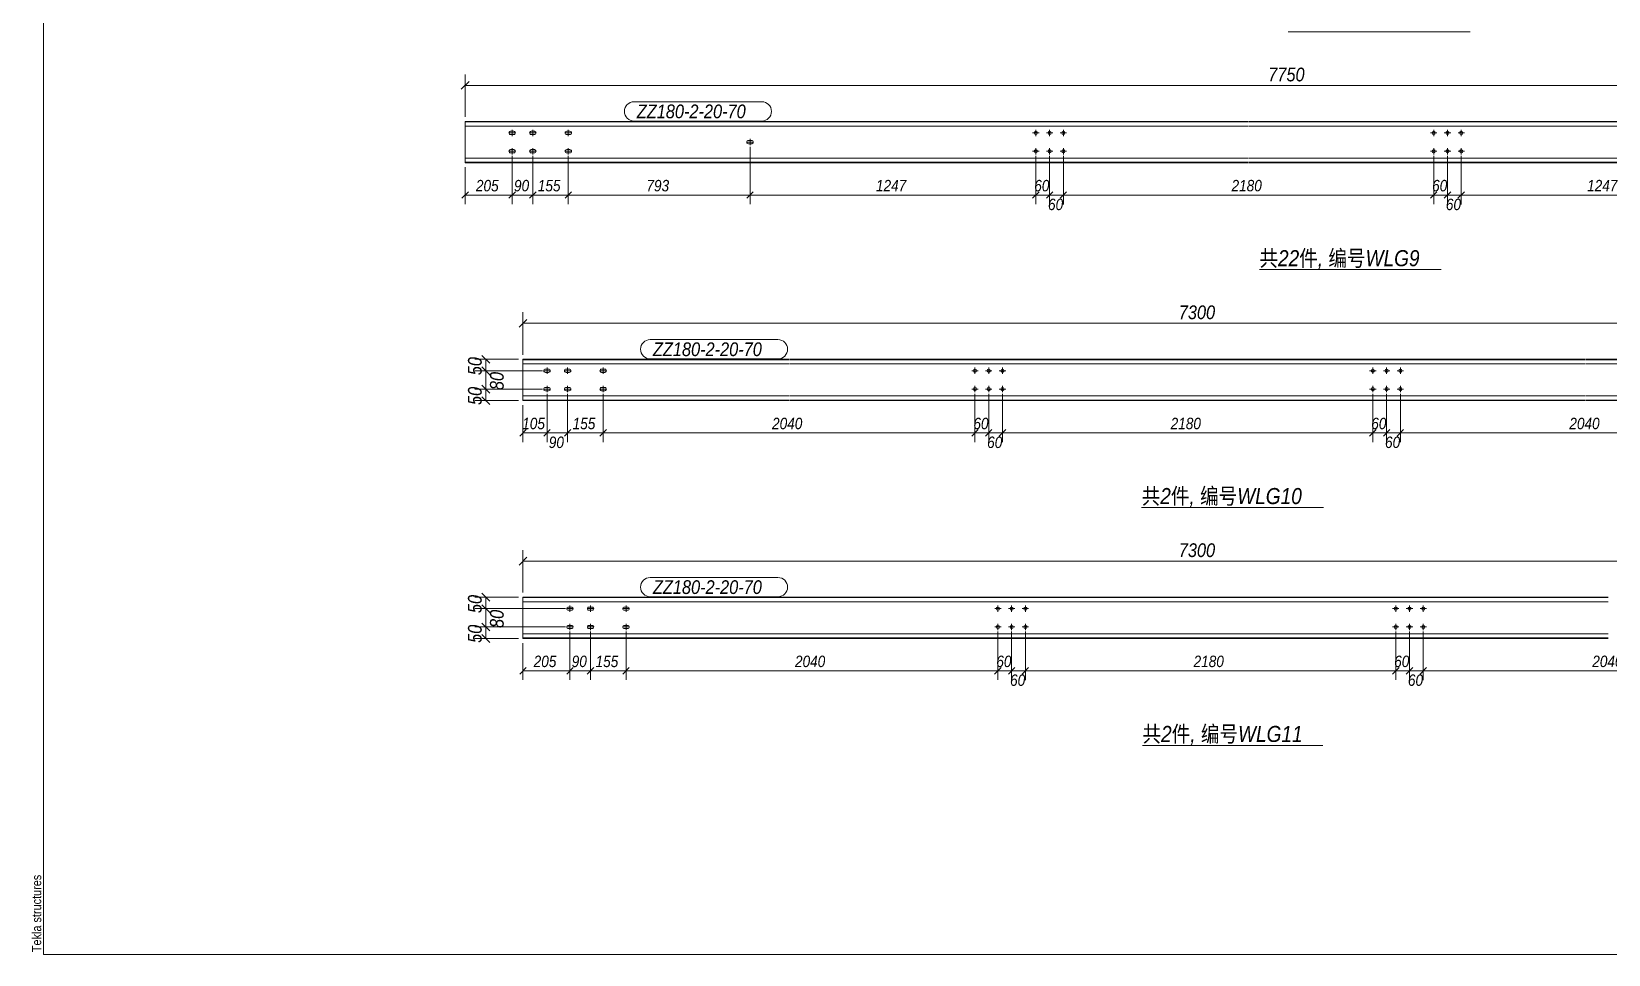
# Model space of a CAD drawing. Extents: x 857 to 4439, y -1249 to 4637.
# Drawn here: x 3852.2 to 4196.2, y 4227.2 to 4428.6 of the extents above; entities that cross this region are included whole.
import ezdxf

# ---------------------------------------------------------------- set-up
doc = ezdxf.new("R2010")
doc.units = 0
doc.header["$LTSCALE"] = 1000
doc.header["$MEASUREMENT"] = 0
doc.linetypes.add('XKITLINE00', pattern=[0])
doc.linetypes.add('XKITLINE02', pattern=[4, 2, -2])
for name, color, linetype, lineweight in [('Bolt', 7, 'Continuous', 0), ('DrawingSheet', 5, 'Continuous', 0), ('OtherObjectType', 1, 'Continuous', 0), ('Part', 2, 'Continuous', 0), ('PartMark', 3, 'Continuous', 0), ('Z-DIMENSIONS', 1, 'Continuous', 0)]:
    doc.layers.add(name, color=color, linetype=linetype, lineweight=lineweight)
doc.styles.add('Arial', font='arial.ttf')
doc.styles.add('Arial Italic', font='ariali.ttf')

# ---------------------------------------------------------------- blocks, each defined once
blk = doc.blocks.new('屋面檩条B区高跨二')
at = {"layer": 'Bolt', "color": 3, "linetype": 'XKITLINE00', "lineweight": 0}
for p, q in [((106.55, 184.25), (106.58, 184.38)), ((106.58, 184.12), (106.55, 184.25)), ((106.55, 184.25), (106.55, 184.25)), ((107.95, 184.25), (106.55, 184.25)), ((106.58, 184.38), (106.65, 184.5)), ((106.65, 184), (106.58, 184.12)), ((106.65, 184.5), (106.77, 184.57)), ((106.77, 183.93), (106.65, 184)), ((106.77, 184.57), (106.9, 184.6)), ((106.9, 183.9), (106.77, 183.93)), ((106.9, 184.6), (107.6, 184.6)), ((107.6, 183.9), (106.9, 183.9)), ((107.25, 183.55), (107.25, 184.95)), ((107.6, 184.6), (107.73, 184.57)), ((107.73, 183.93), (107.6, 183.9)), ((107.73, 184.57), (107.85, 184.5)), ((107.85, 184), (107.73, 183.93)), ((107.85, 184.5), (107.92, 184.38)), ((107.92, 184.12), (107.85, 184)), ((107.92, 184.38), (107.95, 184.25)), ((107.95, 184.25), (107.92, 184.12)), ((107.95, 184.25), (107.95, 184.25)), ((111.05, 184.25), (111.08, 184.38)), ((111.08, 184.12), (111.05, 184.25)), ((111.05, 184.25), (111.05, 184.25)), ((112.45, 184.25), (111.05, 184.25)), ((111.08, 184.38), (111.15, 184.5)), ((111.15, 184), (111.08, 184.12)), ((111.15, 184.5), (111.27, 184.57)), ((111.27, 183.93), (111.15, 184)), ((111.27, 184.57), (111.4, 184.6)), ((111.4, 183.9), (111.27, 183.93)), ((111.4, 184.6), (112.1, 184.6)), ((112.1, 183.9), (111.4, 183.9)), ((111.75, 183.55), (111.75, 184.95)), ((112.1, 184.6), (112.23, 184.57)), ((112.23, 183.93), (112.1, 183.9)), ((112.23, 184.57), (112.35, 184.5)), ((112.35, 184), (112.23, 183.93)), ((112.35, 184.5), (112.42, 184.38)), ((112.42, 184.12), (112.35, 184)), ((112.42, 184.38), (112.45, 184.25)), ((112.45, 184.25), (112.42, 184.12)), ((112.45, 184.25), (112.45, 184.25)), ((118.8, 184.25), (118.83, 184.38)), ((118.83, 184.12), (118.8, 184.25)), ((118.8, 184.25), (118.8, 184.25)), ((118.8, 184.25), (120.2, 184.25)), ((118.83, 184.38), (118.9, 184.5)), ((118.9, 184), (118.83, 184.12)), ((118.9, 184.5), (119.02, 184.57)), ((119.02, 183.93), (118.9, 184)), ((119.02, 184.57), (119.15, 184.6)), ((119.15, 183.9), (119.02, 183.93)), ((119.15, 184.6), (119.85, 184.6)), ((119.85, 183.9), (119.15, 183.9)), ((119.5, 184.95), (119.5, 183.55)), ((119.85, 184.6), (119.98, 184.57)), ((119.98, 183.93), (119.85, 183.9)), ((119.98, 184.57), (120.1, 184.5)), ((120.1, 184), (119.98, 183.93)), ((120.1, 184.5), (120.17, 184.38)), ((120.17, 184.12), (120.1, 184)), ((120.17, 184.38), (120.2, 184.25)), ((120.2, 184.25), (120.17, 184.12)), ((120.2, 184.25), (120.2, 184.25)), ((158.45, 182.25), (158.48, 182.38)), ((158.48, 182.38), (158.55, 182.5)), ((158.55, 182.5), (158.67, 182.57)), ((158.67, 182.57), (158.8, 182.6)), ((158.8, 182.6), (159.5, 182.6)), ((159.15, 181.55), (159.15, 182.95)), ((159.5, 182.6), (159.63, 182.57)), ((159.63, 182.57), (159.75, 182.5)), ((159.75, 182.5), (159.82, 182.38)), ((159.82, 182.38), (159.85, 182.25)), ((220.8, 184.25), (222.2, 184.25)), ((221.5, 183.55), (221.5, 184.95)), ((223.8, 184.25), (225.2, 184.25)), ((224.5, 183.55), (224.5, 184.95)), ((226.8, 184.25), (228.2, 184.25)), ((227.5, 183.55), (227.5, 184.95)), ((307.6, 184.25), (309, 184.25)), ((308.3, 183.55), (308.3, 184.95)), ((310.6, 184.25), (312, 184.25)), ((311.3, 183.55), (311.3, 184.95)), ((313.6, 184.25), (315, 184.25)), ((314.3, 183.55), (314.3, 184.95)), ((106.55, 180.25), (106.58, 180.38)), ((106.58, 180.12), (106.55, 180.25)), ((106.55, 180.25), (106.55, 180.25)), ((107.95, 180.25), (106.55, 180.25)), ((106.58, 180.38), (106.65, 180.5)), ((106.65, 180), (106.58, 180.12)), ((106.65, 180.5), (106.77, 180.57)), ((106.77, 179.93), (106.65, 180)), ((106.77, 180.57), (106.9, 180.6)), ((106.9, 179.9), (106.77, 179.93)), ((106.9, 180.6), (107.6, 180.6)), ((107.6, 179.9), (106.9, 179.9)), ((107.25, 179.55), (107.25, 180.95)), ((107.6, 180.6), (107.73, 180.57)), ((107.73, 179.93), (107.6, 179.9)), ((107.73, 180.57), (107.85, 180.5)), ((107.85, 180), (107.73, 179.93)), ((107.85, 180.5), (107.92, 180.38)), ((107.92, 180.12), (107.85, 180)), ((107.92, 180.38), (107.95, 180.25)), ((107.95, 180.25), (107.92, 180.12)), ((107.95, 180.25), (107.95, 180.25)), ((111.05, 180.25), (111.08, 180.38)), ((111.08, 180.12), (111.05, 180.25)), ((111.05, 180.25), (111.05, 180.25)), ((112.45, 180.25), (111.05, 180.25)), ((111.08, 180.38), (111.15, 180.5)), ((111.15, 180), (111.08, 180.12)), ((111.15, 180.5), (111.27, 180.57)), ((111.27, 179.93), (111.15, 180)), ((111.27, 180.57), (111.4, 180.6)), ((111.4, 179.9), (111.27, 179.93)), ((111.4, 180.6), (112.1, 180.6)), ((112.1, 179.9), (111.4, 179.9)), ((111.75, 179.55), (111.75, 180.95)), ((112.1, 180.6), (112.23, 180.57)), ((112.23, 179.93), (112.1, 179.9)), ((112.23, 180.57), (112.35, 180.5)), ((112.35, 180), (112.23, 179.93)), ((112.35, 180.5), (112.42, 180.38)), ((112.42, 180.12), (112.35, 180)), ((112.42, 180.38), (112.45, 180.25)), ((112.45, 180.25), (112.42, 180.12)), ((112.45, 180.25), (112.45, 180.25)), ((118.8, 180.25), (118.83, 180.38)), ((118.83, 180.12), (118.8, 180.25)), ((118.8, 180.25), (118.8, 180.25)), ((118.8, 180.25), (120.2, 180.25)), ((118.83, 180.38), (118.9, 180.5)), ((118.9, 180), (118.83, 180.12)), ((118.9, 180.5), (119.02, 180.57)), ((119.02, 179.93), (118.9, 180)), ((119.02, 180.57), (119.15, 180.6)), ((119.15, 179.9), (119.02, 179.93)), ((119.15, 180.6), (119.85, 180.6)), ((119.85, 179.9), (119.15, 179.9)), ((119.5, 180.95), (119.5, 179.55)), ((119.85, 180.6), (119.98, 180.57)), ((119.98, 179.93), (119.85, 179.9)), ((119.98, 180.57), (120.1, 180.5)), ((120.1, 180), (119.98, 179.93)), ((120.1, 180.5), (120.17, 180.38)), ((120.17, 180.12), (120.1, 180)), ((120.17, 180.38), (120.2, 180.25)), ((120.2, 180.25), (120.17, 180.12)), ((120.2, 180.25), (120.2, 180.25)), ((158.48, 182.12), (158.45, 182.25)), ((158.45, 182.25), (158.45, 182.25)), ((159.85, 182.25), (158.45, 182.25)), ((158.55, 182), (158.48, 182.12)), ((158.67, 181.93), (158.55, 182)), ((158.8, 181.9), (158.67, 181.93)), ((159.5, 181.9), (158.8, 181.9)), ((159.63, 181.93), (159.5, 181.9)), ((159.75, 182), (159.63, 181.93)), ((159.82, 182.12), (159.75, 182)), ((159.85, 182.25), (159.82, 182.12)), ((159.85, 182.25), (159.85, 182.25)), ((220.8, 180.25), (222.2, 180.25)), ((221.5, 179.55), (221.5, 180.95)), ((223.8, 180.25), (225.2, 180.25)), ((224.5, 179.55), (224.5, 180.95)), ((226.8, 180.25), (228.2, 180.25)), ((227.5, 179.55), (227.5, 180.95)), ((307.6, 180.25), (309, 180.25)), ((308.3, 179.55), (308.3, 180.95)), ((310.6, 180.25), (312, 180.25)), ((311.3, 179.55), (311.3, 180.95)), ((313.6, 180.25), (315, 180.25)), ((314.3, 179.55), (314.3, 180.95)), ((114.15, 132.35), (114.17, 132.49)), ((114.17, 132.22), (114.15, 132.35)), ((114.15, 132.35), (114.15, 132.35)), ((115.55, 132.35), (114.15, 132.35)), ((114.17, 132.49), (114.25, 132.6)), ((114.25, 132.1), (114.17, 132.22)), ((114.25, 132.6), (114.36, 132.67)), ((114.36, 132.03), (114.25, 132.1)), ((114.36, 132.67), (114.5, 132.7)), ((114.5, 132), (114.36, 132.03)), ((114.5, 132.7), (115.2, 132.7)), ((115.2, 132), (114.5, 132)), ((114.85, 131.65), (114.85, 133.05)), ((115.2, 132.7), (115.33, 132.67)), ((115.33, 132.03), (115.2, 132)), ((115.33, 132.67), (115.45, 132.6)), ((115.45, 132.1), (115.33, 132.03)), ((115.45, 132.6), (115.52, 132.49)), ((115.52, 132.22), (115.45, 132.1)), ((115.52, 132.49), (115.55, 132.35)), ((115.55, 132.35), (115.52, 132.22)), ((115.55, 132.35), (115.55, 132.35)), ((118.65, 132.35), (118.67, 132.49)), ((118.67, 132.22), (118.65, 132.35)), ((118.65, 132.35), (118.65, 132.35)), ((120.05, 132.35), (118.65, 132.35)), ((118.67, 132.49), (118.75, 132.6)), ((118.75, 132.1), (118.67, 132.22)), ((118.75, 132.6), (118.86, 132.67)), ((118.86, 132.03), (118.75, 132.1)), ((118.86, 132.67), (119, 132.7)), ((119, 132), (118.86, 132.03)), ((119, 132.7), (119.7, 132.7)), ((119.7, 132), (119, 132)), ((119.35, 131.65), (119.35, 133.05)), ((119.7, 132.7), (119.83, 132.67)), ((119.83, 132.03), (119.7, 132)), ((119.83, 132.67), (119.95, 132.6)), ((119.95, 132.1), (119.83, 132.03)), ((119.95, 132.6), (120.02, 132.49)), ((120.02, 132.22), (119.95, 132.1)), ((120.02, 132.49), (120.05, 132.35)), ((120.05, 132.35), (120.02, 132.22)), ((120.05, 132.35), (120.05, 132.35)), ((126.4, 132.35), (126.42, 132.49)), ((126.42, 132.22), (126.4, 132.35)), ((126.4, 132.35), (126.4, 132.35)), ((126.4, 132.35), (127.8, 132.35)), ((126.42, 132.49), (126.5, 132.6)), ((126.5, 132.1), (126.42, 132.22)), ((126.5, 132.6), (126.61, 132.67)), ((126.61, 132.03), (126.5, 132.1)), ((126.61, 132.67), (126.75, 132.7)), ((126.75, 132), (126.61, 132.03)), ((126.75, 132.7), (127.45, 132.7)), ((127.45, 132), (126.75, 132)), ((127.1, 133.05), (127.1, 131.65)), ((127.45, 132.7), (127.58, 132.67)), ((127.58, 132.03), (127.45, 132)), ((127.58, 132.67), (127.7, 132.6)), ((127.7, 132.1), (127.58, 132.03)), ((127.7, 132.6), (127.77, 132.49)), ((127.77, 132.22), (127.7, 132.1)), ((127.77, 132.49), (127.8, 132.35)), ((127.8, 132.35), (127.77, 132.22)), ((127.8, 132.35), (127.8, 132.35)), ((207.52, 132.35), (208.92, 132.35)), ((208.22, 131.65), (208.22, 133.05)), ((210.52, 132.35), (211.92, 132.35)), ((211.22, 131.65), (211.22, 133.05)), ((213.52, 132.35), (214.92, 132.35)), ((214.22, 131.65), (214.22, 133.05)), ((294.32, 132.35), (295.72, 132.35)), ((295.02, 131.65), (295.02, 133.05)), ((297.32, 132.35), (298.72, 132.35)), ((298.02, 131.65), (298.02, 133.05)), ((300.32, 132.35), (301.72, 132.35)), ((301.02, 131.65), (301.02, 133.05)), ((114.15, 128.35), (114.17, 128.49)), ((114.17, 128.22), (114.15, 128.35)), ((114.15, 128.35), (114.15, 128.35)), ((115.55, 128.35), (114.15, 128.35)), ((114.17, 128.49), (114.25, 128.6)), ((114.25, 128.1), (114.17, 128.22)), ((114.25, 128.6), (114.36, 128.67)), ((114.36, 128.03), (114.25, 128.1)), ((114.36, 128.67), (114.5, 128.7)), ((114.5, 128), (114.36, 128.03)), ((114.5, 128.7), (115.2, 128.7)), ((115.2, 128), (114.5, 128)), ((114.85, 127.65), (114.85, 129.05)), ((115.2, 128.7), (115.33, 128.67)), ((115.33, 128.03), (115.2, 128)), ((115.33, 128.67), (115.45, 128.6)), ((115.45, 128.1), (115.33, 128.03)), ((115.45, 128.6), (115.52, 128.49)), ((115.52, 128.22), (115.45, 128.1)), ((115.52, 128.49), (115.55, 128.35)), ((115.55, 128.35), (115.52, 128.22)), ((115.55, 128.35), (115.55, 128.35)), ((118.65, 128.35), (118.67, 128.49)), ((118.67, 128.22), (118.65, 128.35)), ((118.65, 128.35), (118.65, 128.35)), ((120.05, 128.35), (118.65, 128.35)), ((118.67, 128.49), (118.75, 128.6)), ((118.75, 128.1), (118.67, 128.22)), ((118.75, 128.6), (118.86, 128.67)), ((118.86, 128.03), (118.75, 128.1)), ((118.86, 128.67), (119, 128.7)), ((119, 128), (118.86, 128.03)), ((119, 128.7), (119.7, 128.7)), ((119.7, 128), (119, 128)), ((119.35, 127.65), (119.35, 129.05)), ((119.7, 128.7), (119.83, 128.67)), ((119.83, 128.03), (119.7, 128)), ((119.83, 128.67), (119.95, 128.6)), ((119.95, 128.1), (119.83, 128.03)), ((119.95, 128.6), (120.02, 128.49)), ((120.02, 128.22), (119.95, 128.1)), ((120.02, 128.49), (120.05, 128.35)), ((120.05, 128.35), (120.02, 128.22)), ((120.05, 128.35), (120.05, 128.35)), ((126.4, 128.35), (126.42, 128.49)), ((126.42, 128.22), (126.4, 128.35)), ((126.4, 128.35), (126.4, 128.35)), ((126.4, 128.35), (127.8, 128.35)), ((126.42, 128.49), (126.5, 128.6)), ((126.5, 128.1), (126.42, 128.22)), ((126.5, 128.6), (126.61, 128.67)), ((126.61, 128.03), (126.5, 128.1)), ((126.61, 128.67), (126.75, 128.7)), ((126.75, 128), (126.61, 128.03)), ((126.75, 128.7), (127.45, 128.7)), ((127.45, 128), (126.75, 128)), ((127.1, 129.05), (127.1, 127.65)), ((127.45, 128.7), (127.58, 128.67)), ((127.58, 128.03), (127.45, 128)), ((127.58, 128.67), (127.7, 128.6)), ((127.7, 128.1), (127.58, 128.03)), ((127.7, 128.6), (127.77, 128.49)), ((127.77, 128.22), (127.7, 128.1)), ((127.77, 128.49), (127.8, 128.35)), ((127.8, 128.35), (127.77, 128.22)), ((127.8, 128.35), (127.8, 128.35)), ((207.52, 128.35), (208.92, 128.35)), ((208.22, 127.65), (208.22, 129.05)), ((210.52, 128.35), (211.92, 128.35)), ((211.22, 127.65), (211.22, 129.05)), ((213.52, 128.35), (214.92, 128.35)), ((214.22, 127.65), (214.22, 129.05)), ((294.32, 128.35), (295.72, 128.35)), ((295.02, 127.65), (295.02, 129.05)), ((297.32, 128.35), (298.72, 128.35)), ((298.02, 127.65), (298.02, 129.05)), ((300.32, 128.35), (301.72, 128.35)), ((301.02, 127.65), (301.02, 129.05)), ((119.15, 80.45), (119.17, 80.59)), ((119.17, 80.32), (119.15, 80.45)), ((119.15, 80.45), (119.15, 80.45)), ((120.55, 80.45), (119.15, 80.45)), ((119.17, 80.59), (119.25, 80.7)), ((119.25, 80.2), (119.17, 80.32)), ((119.25, 80.7), (119.36, 80.78)), ((119.36, 80.13), (119.25, 80.2)), ((119.36, 80.78), (119.5, 80.8)), ((119.5, 80.1), (119.36, 80.13)), ((119.5, 80.8), (120.2, 80.8)), ((120.2, 80.1), (119.5, 80.1)), ((119.85, 79.75), (119.85, 81.15)), ((120.2, 80.8), (120.33, 80.78)), ((120.33, 80.13), (120.2, 80.1)), ((120.33, 80.78), (120.45, 80.7)), ((120.45, 80.2), (120.33, 80.13)), ((120.45, 80.7), (120.52, 80.59)), ((120.52, 80.32), (120.45, 80.2)), ((120.52, 80.59), (120.55, 80.45)), ((120.55, 80.45), (120.52, 80.32)), ((120.55, 80.45), (120.55, 80.45)), ((123.65, 80.45), (123.67, 80.59)), ((123.67, 80.32), (123.65, 80.45)), ((123.65, 80.45), (123.65, 80.45)), ((125.05, 80.45), (123.65, 80.45)), ((123.67, 80.59), (123.75, 80.7)), ((123.75, 80.2), (123.67, 80.32)), ((123.75, 80.7), (123.86, 80.78)), ((123.86, 80.13), (123.75, 80.2)), ((123.86, 80.78), (124, 80.8)), ((124, 80.1), (123.86, 80.13)), ((124, 80.8), (124.7, 80.8)), ((124.7, 80.1), (124, 80.1)), ((124.35, 79.75), (124.35, 81.15)), ((124.7, 80.8), (124.83, 80.78)), ((124.83, 80.13), (124.7, 80.1)), ((124.83, 80.78), (124.95, 80.7)), ((124.95, 80.2), (124.83, 80.13)), ((124.95, 80.7), (125.02, 80.59)), ((125.02, 80.32), (124.95, 80.2)), ((125.02, 80.59), (125.05, 80.45)), ((125.05, 80.45), (125.02, 80.32)), ((125.05, 80.45), (125.05, 80.45)), ((131.4, 80.45), (131.42, 80.59)), ((131.42, 80.32), (131.4, 80.45)), ((131.4, 80.45), (131.4, 80.45)), ((131.4, 80.45), (132.8, 80.45)), ((131.42, 80.59), (131.5, 80.7)), ((131.5, 80.2), (131.42, 80.32)), ((131.5, 80.7), (131.61, 80.78)), ((131.61, 80.13), (131.5, 80.2)), ((131.61, 80.78), (131.75, 80.8)), ((131.75, 80.1), (131.61, 80.13)), ((131.75, 80.8), (132.45, 80.8)), ((132.45, 80.1), (131.75, 80.1)), ((132.1, 81.15), (132.1, 79.75)), ((132.45, 80.8), (132.58, 80.78)), ((132.58, 80.13), (132.45, 80.1)), ((132.58, 80.78), (132.7, 80.7)), ((132.7, 80.2), (132.58, 80.13)), ((132.7, 80.7), (132.77, 80.59)), ((132.77, 80.32), (132.7, 80.2)), ((132.77, 80.59), (132.8, 80.45)), ((132.8, 80.45), (132.77, 80.32)), ((132.8, 80.45), (132.8, 80.45)), ((212.52, 80.45), (213.92, 80.45)), ((213.22, 79.75), (213.22, 81.15)), ((215.52, 80.45), (216.92, 80.45)), ((216.22, 79.75), (216.22, 81.15)), ((218.52, 80.45), (219.92, 80.45)), ((219.22, 79.75), (219.22, 81.15)), ((299.32, 80.45), (300.72, 80.45)), ((300.02, 79.75), (300.02, 81.15)), ((302.32, 80.45), (303.72, 80.45)), ((303.02, 79.75), (303.02, 81.15)), ((305.32, 80.45), (306.72, 80.45)), ((306.02, 79.75), (306.02, 81.15)), ((119.15, 76.45), (119.17, 76.59)), ((119.17, 76.32), (119.15, 76.45)), ((119.15, 76.45), (119.15, 76.45)), ((120.55, 76.45), (119.15, 76.45)), ((119.17, 76.59), (119.25, 76.7)), ((119.25, 76.2), (119.17, 76.32)), ((119.25, 76.7), (119.36, 76.78)), ((119.36, 76.13), (119.25, 76.2)), ((119.36, 76.78), (119.5, 76.8)), ((119.5, 76.1), (119.36, 76.13)), ((119.5, 76.8), (120.2, 76.8)), ((120.2, 76.1), (119.5, 76.1)), ((119.85, 75.75), (119.85, 77.15)), ((120.2, 76.8), (120.33, 76.78)), ((120.33, 76.13), (120.2, 76.1)), ((120.33, 76.78), (120.45, 76.7)), ((120.45, 76.2), (120.33, 76.13)), ((120.45, 76.7), (120.52, 76.59)), ((120.52, 76.32), (120.45, 76.2)), ((120.52, 76.59), (120.55, 76.45)), ((120.55, 76.45), (120.52, 76.32)), ((120.55, 76.45), (120.55, 76.45)), ((123.65, 76.45), (123.67, 76.59)), ((123.67, 76.32), (123.65, 76.45)), ((123.65, 76.45), (123.65, 76.45)), ((125.05, 76.45), (123.65, 76.45)), ((123.67, 76.59), (123.75, 76.7)), ((123.75, 76.2), (123.67, 76.32)), ((123.75, 76.7), (123.86, 76.78)), ((123.86, 76.13), (123.75, 76.2)), ((123.86, 76.78), (124, 76.8)), ((124, 76.1), (123.86, 76.13)), ((124, 76.8), (124.7, 76.8)), ((124.7, 76.1), (124, 76.1)), ((124.35, 75.75), (124.35, 77.15)), ((124.7, 76.8), (124.83, 76.78)), ((124.83, 76.13), (124.7, 76.1)), ((124.83, 76.78), (124.95, 76.7)), ((124.95, 76.2), (124.83, 76.13)), ((124.95, 76.7), (125.02, 76.59)), ((125.02, 76.32), (124.95, 76.2)), ((125.02, 76.59), (125.05, 76.45)), ((125.05, 76.45), (125.02, 76.32)), ((125.05, 76.45), (125.05, 76.45)), ((131.4, 76.45), (131.42, 76.59)), ((131.42, 76.32), (131.4, 76.45)), ((131.4, 76.45), (131.4, 76.45)), ((131.4, 76.45), (132.8, 76.45)), ((131.42, 76.59), (131.5, 76.7)), ((131.5, 76.2), (131.42, 76.32)), ((131.5, 76.7), (131.61, 76.78)), ((131.61, 76.13), (131.5, 76.2)), ((131.61, 76.78), (131.75, 76.8)), ((131.75, 76.1), (131.61, 76.13)), ((131.75, 76.8), (132.45, 76.8)), ((132.45, 76.1), (131.75, 76.1)), ((132.1, 77.15), (132.1, 75.75)), ((132.45, 76.8), (132.58, 76.78)), ((132.58, 76.13), (132.45, 76.1)), ((132.58, 76.78), (132.7, 76.7)), ((132.7, 76.2), (132.58, 76.13)), ((132.7, 76.7), (132.77, 76.59)), ((132.77, 76.32), (132.7, 76.2)), ((132.77, 76.59), (132.8, 76.45)), ((132.8, 76.45), (132.77, 76.32)), ((132.8, 76.45), (132.8, 76.45)), ((212.52, 76.45), (213.92, 76.45)), ((213.22, 75.75), (213.22, 77.15)), ((215.52, 76.45), (216.92, 76.45)), ((216.22, 75.75), (216.22, 77.15)), ((218.52, 76.45), (219.92, 76.45)), ((219.22, 75.75), (219.22, 77.15)), ((299.32, 76.45), (300.72, 76.45)), ((300.02, 75.75), (300.02, 77.15)), ((302.32, 76.45), (303.72, 76.45)), ((303.02, 75.75), (303.02, 77.15)), ((305.32, 76.45), (306.72, 76.45)), ((306.02, 75.75), (306.02, 77.15))]:
    blk.add_line(p, q, dxfattribs=at)
for centre in [(221.5, 184.25), (224.5, 184.25), (227.5, 184.25), (308.3, 184.25), (311.3, 184.25), (314.3, 184.25), (221.5, 180.25), (224.5, 180.25), (227.5, 180.25), (308.3, 180.25), (311.3, 180.25), (314.3, 180.25), (208.22, 132.35), (211.22, 132.35), (214.22, 132.35), (295.02, 132.35), (298.02, 132.35), (301.02, 132.35), (208.22, 128.35), (211.22, 128.35), (214.22, 128.35), (295.02, 128.35), (298.02, 128.35), (301.02, 128.35), (213.22, 80.45), (216.22, 80.45), (219.22, 80.45), (300.02, 80.45), (303.02, 80.45), (306.02, 80.45), (213.22, 76.45), (216.22, 76.45), (219.22, 76.45), (300.02, 76.45), (303.02, 76.45), (306.02, 76.45)]:
    blk.add_circle(centre, 0.35, dxfattribs=at)
at = {"layer": 'DrawingSheet', "color": 5, "linetype": 'XKITLINE00', "lineweight": 0}
for p, q in [((5, 415), (5, 5)), ((5, 5), (589, 5))]:
    blk.add_line(p, q, dxfattribs=at)
at = {"layer": 'OtherObjectType', "color": 1, "linetype": 'XKITLINE00', "lineweight": 0}
for p, q in [((276.57, 206.32), (316.24, 206.32)), ((270.27, 154.42), (309.94, 154.42)), ((244.58, 102.52), (284.26, 102.52)), ((244.76, 50.62), (284.08, 50.62))]:
    blk.add_line(p, q, dxfattribs=at)
at = {"layer": 'Part', "color": 2, "linetype": 'XKITLINE00', "lineweight": 0}
for p, q in [((267.85, 186.75), (97, 186.75)), ((97, 186.75), (97, 177.75)), ((456.3, 186.75), (267.95, 186.75)), ((267.85, 178.75), (97, 178.75)), ((267.85, 177.75), (97, 177.75)), ((456.3, 178.75), (267.95, 178.75)), ((456.3, 177.75), (267.95, 177.75)), ((167.77, 134.85), (109.6, 134.85)), ((109.6, 125.85), (109.6, 134.85)), ((254.57, 134.85), (167.87, 134.85)), ((341.37, 134.85), (254.67, 134.85)), ((404.67, 134.85), (341.47, 134.85)), ((167.77, 126.85), (109.6, 126.85)), ((167.77, 125.85), (109.6, 125.85)), ((254.57, 126.85), (167.87, 126.85)), ((254.57, 125.85), (167.87, 125.85)), ((341.37, 126.85), (254.67, 126.85)), ((341.37, 125.85), (254.67, 125.85)), ((404.67, 126.85), (341.47, 126.85)), ((404.67, 125.85), (341.47, 125.85)), ((172.77, 82.95), (109.6, 82.95)), ((109.6, 82.95), (109.6, 73.95)), ((259.57, 82.95), (172.87, 82.95)), ((346.37, 82.95), (259.67, 82.95)), ((172.77, 74.95), (109.6, 74.95)), ((109.6, 73.95), (172.77, 73.95)), ((259.57, 74.95), (172.87, 74.95)), ((172.87, 73.95), (259.57, 73.95)), ((346.37, 74.95), (259.67, 74.95)), ((259.67, 73.95), (346.37, 73.95))]:
    blk.add_line(p, q, dxfattribs=at)
at = {"layer": 'Part', "color": 7, "linetype": 'XKITLINE02', "lineweight": 0}
for p, q in [((267.85, 186.65), (97, 186.65)), ((456.3, 186.65), (267.95, 186.65)), ((267.85, 185.75), (97, 185.75)), ((456.3, 185.75), (267.95, 185.75)), ((267.85, 177.85), (97, 177.85)), ((456.3, 177.85), (267.95, 177.85)), ((167.77, 134.75), (109.6, 134.75)), ((254.57, 134.75), (167.87, 134.75)), ((341.37, 134.75), (254.67, 134.75)), ((404.67, 134.75), (341.47, 134.75)), ((167.77, 133.85), (109.6, 133.85)), ((254.57, 133.85), (167.87, 133.85)), ((341.37, 133.85), (254.67, 133.85)), ((404.67, 133.85), (341.47, 133.85)), ((167.77, 125.95), (109.6, 125.95)), ((254.57, 125.95), (167.87, 125.95)), ((341.37, 125.95), (254.67, 125.95)), ((404.67, 125.95), (341.47, 125.95)), ((172.77, 82.85), (109.6, 82.85)), ((259.57, 82.85), (172.87, 82.85)), ((346.37, 82.85), (259.67, 82.85)), ((172.77, 81.95), (109.6, 81.95)), ((259.57, 81.95), (172.87, 81.95)), ((346.37, 81.95), (259.67, 81.95)), ((172.77, 74.05), (109.6, 74.05)), ((259.57, 74.05), (172.87, 74.05)), ((346.37, 74.05), (259.67, 74.05))]:
    blk.add_line(p, q, dxfattribs=at)
at = {"layer": 'PartMark', "color": 1, "linetype": 'XKITLINE00', "lineweight": 0}
for p, q in [((133.84, 191.05), (161.72, 191.05)), ((133.84, 186.85), (161.72, 186.85)), ((137.36, 139.15), (165.24, 139.15)), ((137.36, 134.95), (165.24, 134.95)), ((137.36, 87.25), (165.24, 87.25)), ((137.36, 83.05), (165.24, 83.05))]:
    blk.add_line(p, q, dxfattribs=at)
for centre, start, end in [((133.84, 188.95), 90, 270), ((161.72, 188.95), 270, 90), ((137.36, 137.05), 90, 270), ((165.24, 137.05), 270, 90), ((137.36, 85.15), 90, 270), ((165.24, 85.15), 270, 90)]:
    blk.add_arc(centre, 2.1, start, end, dxfattribs=at)
at = {"layer": 'Z-DIMENSIONS', "color": 4, "linetype": 'XKITLINE00', "lineweight": 0}
for p, q in [((97, 187.75), (97, 197)), ((97.85, 195.45), (96.15, 193.76)), ((97, 194.6), (456.3, 194.6)), ((107.25, 179.25), (107.25, 168.7)), ((107.25, 179.25), (107.25, 168.7)), ((111.75, 179.25), (111.75, 168.7)), ((111.75, 179.25), (111.75, 168.7)), ((119.5, 179.25), (119.5, 168.7)), ((119.5, 179.25), (119.5, 168.7)), ((159.15, 181.25), (159.15, 168.7)), ((159.15, 181.25), (159.15, 168.7)), ((221.5, 179.25), (221.5, 168.7)), ((221.5, 179.25), (221.5, 168.7)), ((224.5, 179.25), (224.5, 168.7)), ((224.5, 179.25), (224.5, 168.65)), ((227.5, 179.25), (227.5, 168.65)), ((227.5, 179.25), (227.5, 168.7)), ((308.3, 179.25), (308.3, 168.7)), ((308.3, 179.25), (308.3, 168.7)), ((311.3, 179.25), (311.3, 168.7)), ((311.3, 179.25), (311.3, 168.65)), ((314.3, 179.25), (314.3, 168.65)), ((314.3, 179.25), (314.3, 168.7)), ((97, 176.75), (97, 168.7)), ((97.71, 171.4), (96.29, 169.99)), ((97, 170.7), (107.25, 170.7)), ((107.96, 171.4), (106.54, 169.99)), ((107.96, 171.4), (106.54, 169.99)), ((107.25, 170.7), (111.75, 170.7)), ((112.46, 171.4), (111.04, 169.99)), ((112.46, 171.4), (111.04, 169.99)), ((111.75, 170.7), (119.5, 170.7)), ((120.21, 171.4), (118.79, 169.99)), ((120.21, 171.4), (118.79, 169.99)), ((119.5, 170.7), (159.15, 170.7)), ((159.86, 171.4), (158.44, 169.99)), ((159.86, 171.4), (158.44, 169.99)), ((159.15, 170.7), (221.5, 170.7)), ((222.21, 171.4), (220.79, 169.99)), ((222.21, 171.4), (220.79, 169.99)), ((221.5, 170.7), (224.5, 170.7)), ((225.21, 171.4), (223.79, 169.99)), ((225.21, 171.4), (223.79, 169.99)), ((224.5, 170.7), (227.5, 170.7)), ((228.21, 171.4), (226.79, 169.99)), ((228.21, 171.4), (226.79, 169.99)), ((227.5, 170.7), (308.3, 170.7)), ((309.01, 171.4), (307.59, 169.99)), ((309.01, 171.4), (307.59, 169.99)), ((308.3, 170.7), (311.3, 170.7)), ((312.01, 171.4), (310.59, 169.99)), ((312.01, 171.4), (310.59, 169.99)), ((311.3, 170.7), (314.3, 170.7)), ((315.01, 171.4), (313.59, 169.99)), ((315.01, 171.4), (313.59, 169.99)), ((314.3, 170.7), (376.65, 170.7)), ((109.6, 135.85), (109.6, 145.11)), ((110.45, 143.55), (108.75, 141.86)), ((109.6, 142.71), (404.67, 142.71)), ((108.6, 134.85), (99.1, 134.85)), ((100.65, 135.7), (102.35, 134)), ((101.5, 132.35), (101.5, 134.85)), ((113.85, 132.35), (99.1, 132.35)), ((113.85, 132.35), (99.1, 132.35)), ((100.65, 133.2), (102.35, 131.5)), ((100.65, 133.2), (102.35, 131.5)), ((101.5, 128.35), (101.5, 132.35)), ((113.85, 128.35), (99.1, 128.35)), ((113.85, 128.35), (99.1, 128.35)), ((100.65, 129.2), (102.35, 127.5)), ((100.65, 129.2), (102.35, 127.5)), ((101.5, 125.85), (101.5, 128.35)), ((114.85, 127.35), (114.85, 116.8)), ((114.85, 127.35), (114.85, 116.75)), ((119.35, 127.35), (119.35, 116.75)), ((119.35, 127.35), (119.35, 116.8)), ((127.1, 127.35), (127.1, 116.8)), ((127.1, 127.35), (127.1, 116.8)), ((208.22, 127.35), (208.22, 116.8)), ((208.22, 127.35), (208.22, 116.8)), ((211.22, 127.35), (211.22, 116.75)), ((211.22, 127.35), (211.22, 116.8)), ((214.22, 127.35), (214.22, 116.75)), ((214.22, 127.35), (214.22, 116.8)), ((295.02, 127.35), (295.02, 116.8)), ((295.02, 127.35), (295.02, 116.8)), ((298.02, 127.35), (298.02, 116.8)), ((298.02, 127.35), (298.02, 116.75)), ((301.02, 127.35), (301.02, 116.75)), ((301.02, 127.35), (301.02, 116.8)), ((108.6, 125.85), (99.1, 125.85)), ((100.65, 126.7), (102.35, 125)), ((109.6, 124.85), (109.6, 116.8)), ((110.3, 119.51), (108.89, 118.09)), ((109.6, 118.8), (114.85, 118.8)), ((115.55, 119.51), (114.14, 118.09)), ((115.55, 119.51), (114.14, 118.09)), ((114.85, 118.8), (119.35, 118.8)), ((120.05, 119.51), (118.64, 118.09)), ((120.05, 119.51), (118.64, 118.09)), ((119.35, 118.8), (127.1, 118.8)), ((127.8, 119.51), (126.39, 118.09)), ((127.8, 119.51), (126.39, 118.09)), ((127.1, 118.8), (208.22, 118.8)), ((208.93, 119.51), (207.51, 118.09)), ((208.93, 119.51), (207.51, 118.09)), ((208.22, 118.8), (211.22, 118.8)), ((211.93, 119.51), (210.51, 118.09)), ((211.93, 119.51), (210.51, 118.09)), ((211.22, 118.8), (214.22, 118.8)), ((214.93, 119.51), (213.51, 118.09)), ((214.93, 119.51), (213.51, 118.09)), ((214.22, 118.8), (295.02, 118.8)), ((295.73, 119.51), (294.31, 118.09)), ((295.73, 119.51), (294.31, 118.09)), ((295.02, 118.8), (298.02, 118.8)), ((298.73, 119.51), (297.31, 118.09)), ((298.73, 119.51), (297.31, 118.09)), ((298.02, 118.8), (301.02, 118.8)), ((301.73, 119.51), (300.31, 118.09)), ((301.73, 119.51), (300.31, 118.09)), ((301.02, 118.8), (382.17, 118.8)), ((109.6, 83.95), (109.6, 93.21)), ((110.45, 91.66), (108.75, 89.96)), ((109.6, 90.81), (404.67, 90.81)), ((108.6, 82.95), (99.1, 82.95)), ((100.65, 83.8), (102.35, 82.1)), ((101.5, 80.45), (101.5, 82.95)), ((118.85, 80.45), (99.1, 80.45)), ((118.85, 80.45), (99.1, 80.45)), ((100.65, 81.3), (102.35, 79.6)), ((100.65, 81.3), (102.35, 79.6)), ((101.5, 76.45), (101.5, 80.45)), ((118.85, 76.45), (99.1, 76.45)), ((118.85, 76.45), (99.1, 76.45)), ((100.65, 77.3), (102.35, 75.6)), ((100.65, 77.3), (102.35, 75.6)), ((101.5, 73.95), (101.5, 76.45)), ((108.6, 73.95), (99.1, 73.95)), ((100.65, 74.8), (102.35, 73.1)), ((109.6, 72.95), (109.6, 64.9)), ((119.85, 75.45), (119.85, 64.9)), ((119.85, 75.45), (119.85, 64.9)), ((124.35, 75.45), (124.35, 64.9)), ((124.35, 75.45), (124.35, 64.9)), ((132.1, 75.45), (132.1, 64.9)), ((132.1, 75.45), (132.1, 64.9)), ((213.22, 75.45), (213.22, 64.9)), ((213.22, 75.45), (213.22, 64.9)), ((216.22, 75.45), (216.22, 64.9)), ((216.22, 75.45), (216.22, 64.85)), ((219.22, 75.45), (219.22, 64.85)), ((219.22, 75.45), (219.22, 64.9)), ((300.02, 75.45), (300.02, 64.9)), ((300.02, 75.45), (300.02, 64.9)), ((303.02, 75.45), (303.02, 64.9)), ((303.02, 75.45), (303.02, 64.85)), ((306.02, 75.45), (306.02, 64.85)), ((306.02, 75.45), (306.02, 64.9)), ((110.3, 67.61), (108.89, 66.19)), ((109.6, 66.9), (119.85, 66.9)), ((120.55, 67.61), (119.14, 66.19)), ((120.55, 67.61), (119.14, 66.19)), ((119.85, 66.9), (124.35, 66.9)), ((125.05, 67.61), (123.64, 66.19)), ((125.05, 67.61), (123.64, 66.19)), ((124.35, 66.9), (132.1, 66.9)), ((132.8, 67.61), (131.39, 66.19)), ((132.8, 67.61), (131.39, 66.19)), ((132.1, 66.9), (213.22, 66.9)), ((213.93, 67.61), (212.51, 66.19)), ((213.93, 67.61), (212.51, 66.19)), ((213.22, 66.9), (216.22, 66.9)), ((216.93, 67.61), (215.51, 66.19)), ((216.93, 67.61), (215.51, 66.19)), ((216.22, 66.9), (219.22, 66.9)), ((219.93, 67.61), (218.51, 66.19)), ((219.93, 67.61), (218.51, 66.19)), ((219.22, 66.9), (300.02, 66.9)), ((300.73, 67.61), (299.31, 66.19)), ((300.73, 67.61), (299.31, 66.19)), ((300.02, 66.9), (303.02, 66.9)), ((303.73, 67.61), (302.31, 66.19)), ((303.73, 67.61), (302.31, 66.19)), ((303.02, 66.9), (306.02, 66.9)), ((306.73, 67.61), (305.31, 66.19)), ((306.73, 67.61), (305.31, 66.19)), ((306.02, 66.9), (387.17, 66.9))]:
    blk.add_line(p, q, dxfattribs=at)
at = {"layer": 'Z-DIMENSIONS', "color": 3}
for p in [(97, 194.6), (97, 170.7), (107.25, 170.7), (107.25, 170.7), (111.75, 170.7), (111.75, 170.7), (119.5, 170.7), (119.5, 170.7), (159.15, 170.7), (159.15, 170.7), (221.5, 170.7), (221.5, 170.7), (224.5, 170.7), (224.5, 170.7), (227.5, 170.7), (227.5, 170.7), (308.3, 170.7), (308.3, 170.7), (311.3, 170.7), (311.3, 170.7), (314.3, 170.7), (314.3, 170.7), (109.6, 142.71), (101.5, 134.85), (101.5, 132.35), (101.5, 132.35), (101.5, 128.35), (101.5, 128.35), (101.5, 125.85), (109.6, 118.8), (114.85, 118.8), (114.85, 118.8), (119.35, 118.8), (119.35, 118.8), (127.1, 118.8), (127.1, 118.8), (208.22, 118.8), (208.22, 118.8), (211.22, 118.8), (211.22, 118.8), (214.22, 118.8), (214.22, 118.8), (295.02, 118.8), (295.02, 118.8), (298.02, 118.8), (298.02, 118.8), (301.02, 118.8), (301.02, 118.8), (109.6, 90.81), (101.5, 82.95), (101.5, 80.45), (101.5, 80.45), (101.5, 76.45), (101.5, 76.45), (101.5, 73.95), (109.6, 66.9), (119.85, 66.9), (119.85, 66.9), (124.35, 66.9), (124.35, 66.9), (132.1, 66.9), (132.1, 66.9), (213.22, 66.9), (213.22, 66.9), (216.22, 66.9), (216.22, 66.9), (219.22, 66.9), (219.22, 66.9), (300.02, 66.9), (300.02, 66.9), (303.02, 66.9), (303.02, 66.9), (306.02, 66.9), (306.02, 66.9)]:
    blk.add_point(p, dxfattribs=at)
at = {"layer": 'DrawingSheet', "color": 5, "style": 'Arial', "width": 0.85}
blk.add_text('Tekla structures', height=2, rotation=90, dxfattribs=at).set_placement((4.5, 5.5))
at = {"layer": 'OtherObjectType', "color": 1, "style": 'Arial Italic', "width": 0.85}
for s, p in [('共22件, 编号WLG9', (270.27, 155.17)), ('共2件, 编号WLG10', (244.58, 103.27)), ('共2件, 编号WLG11', (244.76, 51.37))]:
    blk.add_text(s, height=3.5, dxfattribs=at).set_placement(p)
at = {"layer": 'PartMark', "color": 7, "style": 'Arial Italic', "width": 0.85}
for p in [(134.44, 187.45), (137.96, 135.55), (137.96, 83.65)]:
    blk.add_text('ZZ180-2-20-70', height=3, dxfattribs=at).set_placement(p)
at = {"layer": 'Z-DIMENSIONS', "color": 3, "style": 'Arial Italic', "width": 0.85}
for s, height, p in [('7750', 3, (272.2, 195.5)), ('205', 2.5, (99.34, 171.5)), ('90', 2.5, (107.65, 171.5)), ('155', 2.5, (112.84, 171.5)), ('793', 2.5, (136.54, 171.5)), ('1247', 2.5, (186.62, 171.5)), ('60', 2.5, (221.15, 171.5)), ('2180', 2.5, (264.19, 171.5)), ('60', 2.5, (307.95, 171.5)), ('1247', 2.5, (341.77, 171.5)), ('60', 2.5, (224.15, 167.4)), ('60', 2.5, (310.95, 167.4)), ('7300', 3, (252.68, 143.61)), ('105', 2.5, (109.44, 119.6)), ('155', 2.5, (120.44, 119.6)), ('2040', 2.5, (163.95, 119.6)), ('60', 2.5, (207.87, 119.6)), ('2180', 2.5, (250.91, 119.6)), ('60', 2.5, (294.67, 119.6)), ('2040', 2.5, (337.89, 119.6)), ('90', 2.5, (115.24, 115.5)), ('60', 2.5, (210.87, 115.5)), ('60', 2.5, (297.67, 115.5)), ('7300', 3, (252.68, 91.71)), ('205', 2.5, (111.94, 67.7)), ('90', 2.5, (120.24, 67.7)), ('155', 2.5, (125.44, 67.7)), ('2040', 2.5, (168.95, 67.7)), ('60', 2.5, (212.87, 67.7)), ('2180', 2.5, (255.91, 67.7)), ('60', 2.5, (299.67, 67.7)), ('2040', 2.5, (342.89, 67.7)), ('60', 2.5, (215.87, 63.6)), ('60', 2.5, (302.67, 63.6))]:
    blk.add_text(s, height=height, dxfattribs=at).set_placement(p)
for s, p in [('50', (100.6, 131.38)), ('80', (105.4, 128.13)), ('50', (100.6, 124.88)), ('50', (100.6, 79.48)), ('80', (105.4, 76.23)), ('50', (100.6, 72.98))]:
    blk.add_text(s, height=3, rotation=90.0002, dxfattribs=at).set_placement(p)

msp = doc.modelspace()

# ---------------------------------------------------------------- block references
msp.add_blockref('屋面檩条B区高跨二', (3849.82, 4222.21))

doc.saveas('drawing.dxf')
